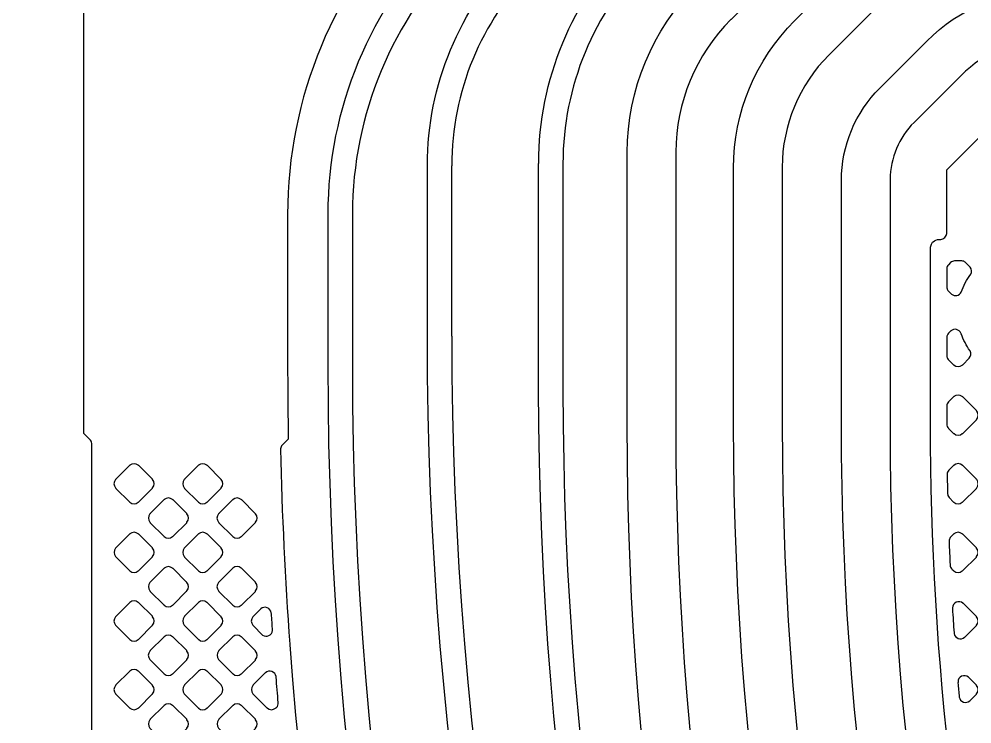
# Model space of a CAD drawing. Extents: x 3811 to 4077, y -444 to -307.
# Drawn here: x 3987.321 to 3990.312, y -378.397 to -376.183 of the extents above; entities that cross this region are included whole.
import ezdxf

# ---------------------------------------------------------------- set-up
doc = ezdxf.new("R2010")
doc.units = 0
doc.layers.add('gbr-dxf', color=7, linetype='Continuous')
doc.layers.add('gbr-outline-dxf', color=2, linetype='Continuous')

msp = doc.modelspace()

# ---------------------------------------------------------------- linework, layer by layer
at = {"layer": 'gbr-dxf', "linetype": 'Continuous'}
for points in [[(3987.524, -377.4848), (3987.524, -374.3002, -0.414221), (3987.8204, -374.0037), (4000.8207, -374.0037, -0.41422), (4001.1171, -374.3002), (4001.1171, -377.481), (4001.0969, -377.5012, 0.16592), (4001.0917, -377.5131), (4001.0917, -379.5243, -0.013289), (4001.0917, -379.5255), (4001.0917, -380.5309)], [(3992.2545, -374.2956), (3992.2544, -374.2956, 0.128289), (3992.0927, -374.3378), (3992.0232, -374.3814), (3992.0231, -374.3815, 0.155189), (3992.0156, -374.391, -0.137692), (3991.9561, -374.4833, 0.033305), (3991.9398, -374.5242), (3991.7938, -374.8069, -0.151297), (3991.5055, -374.9235), (3990.0787, -374.9235, 0.198902), (3989.0323, -375.3571), (3988.5682, -375.8211, 0.198899), (3988.1641, -376.7965), (3988.1641, -377.273, 0.003655), (3988.1654, -377.4467), (3988.1654, -377.5023), (3988.1468, -377.5209, 0.169072), (3988.1418, -377.5331), (3988.1417, -377.5333)], [(3990.7825, -384.5252, -0.166954), (3988.2913, -377.2725, -0.014027), (3988.2914, -377.2706), (3988.2914, -376.7989, -0.016763), (3988.2913, -376.7965, -0.010979), (3988.2913, -376.7951, -0.198629), (3988.6581, -375.911), (3988.6581, -375.911), (3988.6581, -375.911), (3989.1222, -375.4469), (3989.1222, -375.4469), (3989.1222, -375.4469, -0.198915), (3990.0788, -375.0507, -0.016733), (3990.0812, -375.0508), (3991.5116, -375.0508, 0.159173)], [(3991.5133, -375.127), (3990.0787, -375.127, -0.016499), (3990.0764, -375.1269, 0.19842), (3989.1761, -375.5008), (3989.1761, -375.5008), (3989.1761, -375.5008), (3988.712, -375.9649), (3988.712, -375.9649), (3988.712, -375.9649, 0.198482), (3988.3675, -376.7945, -0.013924), (3988.3676, -376.7964), (3988.3676, -377.2722, -0.014056), (3988.3675, -377.2741, 0.16691), (3990.8424, -384.478)], [(3991.0645, -384.356, -0.16673), (3988.6028, -377.1817, -0.014135), (3988.6027, -377.1798), (3988.6027, -376.6431, -0.011037), (3988.6028, -376.6417, -0.198483), (3988.8804, -375.9727), (3988.8804, -375.9727), (3988.8804, -375.9727), (3989.2639, -375.5892), (3989.2639, -375.5892), (3989.2639, -375.5891, -0.198916), (3990.031, -375.2714, -0.016733), (3990.0334, -375.2715), (3991.708, -375.2715, -0.010871)], [(3991.7094, -375.3477), (3990.031, -375.3477, -0.016438), (3990.0286, -375.3476, 0.198292), (3989.3178, -375.643), (3989.3178, -375.643), (3989.3178, -375.643), (3988.9343, -376.0266), (3988.9342, -376.0266), (3988.9342, -376.0266, 0.198864), (3988.679, -376.6431, -0.01087), (3988.6789, -376.6444), (3988.6789, -377.1773, -0.016763), (3988.679, -377.1797), (3988.679, -377.1803, -0.010857), (3988.679, -377.1817, 0.166721), (3991.1243, -384.3089)], [(3991.2635, -384.1162, -0.165958), (3988.952, -377.3438, -0.01087), (3988.952, -377.3425), (3988.952, -376.6367, -0.011022), (3988.9521, -376.6353, -0.198598), (3989.2416, -375.9379), (3989.2419, -375.9376), (3989.5133, -375.6662), (3989.5136, -375.6659, -0.198391), (3990.0624, -375.4381, -0.011044), (3990.0638, -375.4381), (3992.0571, -375.4381, -0.010871)], [(3992.0584, -375.5143), (3990.0651, -375.5143, -0.010871), (3990.0638, -375.5143, 0.198853), (3989.5675, -375.7198), (3989.5672, -375.72), (3989.2957, -375.9915), (3989.2955, -375.9918, 0.198961), (3989.0283, -376.6367, -0.010857), (3989.0282, -376.638), (3989.0282, -377.3438, -0.010857), (3989.0282, -377.3452, 0.165913), (3991.3235, -384.0691)], [(3991.3892, -383.8307, -0.164875), (3989.2299, -377.4605, -0.009972), (3989.2299, -377.4577), (3989.2299, -376.6071, -0.011836), (3989.2299, -376.6037, -0.007961), (3989.2299, -376.6016, -0.198023), (3989.4479, -376.0767), (3989.4483, -376.0763), (3989.7277, -375.7969), (3989.7281, -375.7966, -0.198797), (3990.1984, -375.6019, -0.011836), (3990.2018, -375.6019), (3992.754, -375.6019, -0.007691)], [(3992.7559, -375.7543), (3990.1984, -375.7543, -0.011108), (3990.1952, -375.7543, 0.19714), (3989.8358, -375.9043), (3989.8355, -375.9047), (3989.5561, -376.1841), (3989.5557, -376.1844, 0.197555), (3989.3823, -376.601, -0.009467), (3989.3823, -376.6036), (3989.3823, -377.4599, -0.009964), (3989.3823, -377.4626, 0.164763), (3991.5087, -383.7362)], [(3991.641, -383.6054, -0.164322), (3989.5639, -377.4599, -0.007717), (3989.5639, -377.458), (3989.5639, -377.4574, -0.011836), (3989.5639, -377.454), (3989.5639, -376.6518, -0.007704), (3989.5639, -376.6499, -0.198804), (3989.7551, -376.1882), (3989.7551, -376.1881), (3989.7551, -376.1881), (3989.7552, -376.1881), (3989.8913, -376.052), (3989.8917, -376.0516, -0.197306), (3990.3777, -375.8491, -0.012435)], [(3990.3812, -376.0015, 0.198592), (3989.9993, -376.1594), (3989.999, -376.1597), (3989.8629, -376.2958, 0.197878), (3989.7163, -376.648, -0.007333), (3989.7163, -376.6499), (3989.7163, -377.4573, -0.009964), (3989.7163, -377.4601, 0.164179), (3991.7589, -383.5087)], [(3991.8986, -383.3826, -0.163793), (3989.9024, -377.4523, -0.009935), (3989.9025, -377.4496), (3989.9025, -376.6923, -0.009965), (3989.9024, -376.6895, -0.199031), (3990.0226, -376.3997), (3990.1701, -376.2521), (3990.1702, -376.2521), (3990.1702, -376.2521, -0.197934), (3990.5568, -376.0911, -0.008078)], [(3990.5588, -376.2435, 0.198916), (3990.2779, -376.3599), (3990.2779, -376.3599), (3990.2779, -376.3599), (3990.1303, -376.5075), (3990.1303, -376.5075, 0.195991), (3990.0549, -376.6865, -0.016607), (3990.0549, -376.6914), (3990.0549, -377.4518, -0.009957), (3990.0548, -377.4545, 0.163577), (3992.0164, -383.2857)], [(3990.4406, -379.6563, -0.058439), (3990.1821, -377.4521, -0.020503), (3990.1822, -377.4501), (3990.1822, -377.3817, -0.031973), (3990.1822, -377.3786), (3990.1822, -377.1656, -0.022988), (3990.1822, -377.1634), (3990.1822, -377.0446, -0.03889), (3990.1822, -377.0407), (3990.1822, -376.9022, -0.125227), (3990.1847, -376.8899, -0.091887), (3990.1901, -376.8824, -0.207347), (3990.2089, -376.8752), (3990.2119, -376.8752, -0.102616), (3990.2139, -376.8747, 0.393601), (3990.2327, -376.8559, -0.093671), (3990.2332, -376.8541), (3990.2332, -376.6568), (3990.459, -376.431)], [(3987.5494, -381.3049), (3987.5494, -380.4458, -0.016316), (3987.5494, -380.4443, -0.016383), (3987.5494, -380.4428), (3987.5494, -379.5837, -0.016316), (3987.5494, -379.5822, -0.01633), (3987.5494, -379.5807), (3987.5494, -379.5253, -0.013354), (3987.5494, -379.5242), (3987.5494, -377.5227, -0.034868), (3987.5496, -377.5192, 0.186511), (3987.5448, -377.5056), (3987.524, -377.4848)], [(3988.1417, -377.5333, 0.012838), (3988.1709, -378.1463, -0.017977), (3988.171, -378.148, 0.148382), (3990.668, -384.6266), (3990.6683, -384.627, 0.019899), (3990.6785, -384.6381, -0.01365), (3990.6793, -384.639), (3990.8889, -384.8486, -0.018805), (3990.8901, -384.8498, 0.111695), (3990.9927, -384.9145, -0.017124), (3990.9942, -384.9151, -0.221605), (3991.1157, -385.0364, -0.020682), (3991.1164, -385.0382, 0.111689), (3991.1812, -385.1408, -0.023293), (3991.1826, -385.1424), (3991.8784, -385.8383, -0.012841)]]:
    msp.add_lwpolyline(points, format="xyb", dxfattribs=at)
for points in [[(3990.233, -377.0245, 0.055379), (3990.2336, -377.0288, -0.069012), (3990.2337, -377.0295, 0.108866), (3990.2379, -377.037), (3990.2477, -377.0468, 0.482115), (3990.2786, -377.0405, -0.078327), (3990.308, -376.9846, 0.305964), (3990.3067, -376.9621), (3990.2912, -376.9466, 0.146877), (3990.2806, -376.9423), (3990.257, -376.9423, 0.168855), (3990.245, -376.9476), (3990.245, -376.9476), (3990.2383, -376.9543), (3990.2383, -376.9543, 0.168923), (3990.233, -376.9663)], [(3990.233, -377.2408, 0.066134), (3990.2341, -377.2459, -0.044333), (3990.2342, -377.2463, 0.084119), (3990.2375, -377.252), (3990.254, -377.2685, -0.099711), (3990.2557, -377.2695, 0.379293), (3990.2816, -377.2695, -0.095956), (3990.2833, -377.2685), (3990.3033, -377.2484, 0.331083), (3990.3059, -377.2247, -0.07399), (3990.2785, -377.1716, -0.05598), (3990.2775, -377.1696, 0.518234), (3990.2462, -377.1623, -0.056831), (3990.2444, -377.1636), (3990.2384, -377.1696), (3990.2383, -377.1696, 0.101361), (3990.2341, -377.1764, -0.036205), (3990.2341, -377.1767, 0.068862), (3990.233, -377.182)], [(3990.2329, -377.4548, -0.046445), (3990.233, -377.4552, 0.181755), (3990.2384, -377.4682), (3990.2385, -377.4683), (3990.2542, -377.4841, -0.091578), (3990.2558, -377.485, 0.379293), (3990.2817, -377.485, -0.095956), (3990.2834, -377.484), (3990.3259, -377.4415, -0.096314), (3990.3269, -377.4399, 0.379672), (3990.3269, -377.4139, -0.096157), (3990.3259, -377.4123), (3990.2833, -377.3696, -0.099849), (3990.2816, -377.3687, 0.379293), (3990.2556, -377.3687, -0.096625), (3990.254, -377.3696), (3990.2386, -377.385, -0.035913), (3990.2384, -377.3853, 0.180708), (3990.233, -377.3981), (3990.233, -377.452, -0.017281), (3990.2329, -377.4536)], [(3987.624, -377.6554, -0.091558), (3987.6249, -377.657), (3987.6674, -377.6995, -0.103868), (3987.6692, -377.7005, 0.379731), (3987.6952, -377.7005, -0.096265), (3987.6968, -377.6995), (3987.7394, -377.6569, -0.096266), (3987.7404, -377.6553, 0.379731), (3987.7404, -377.6293, -0.08798), (3987.7395, -377.6278), (3987.6968, -377.5851, -0.091855), (3987.6952, -377.5842, 0.379731), (3987.6693, -377.5842, -0.096265), (3987.6676, -377.5851), (3987.625, -377.6278, -0.096266), (3987.624, -377.6295, 0.379731)], [(3987.8396, -377.6552, -0.107365), (3987.8406, -377.6571), (3987.883, -377.6995, -0.103498), (3987.8848, -377.7005, 0.378858), (3987.9108, -377.7005, -0.095506), (3987.9124, -377.6996), (3987.9549, -377.657, -0.095796), (3987.9559, -377.6554, 0.379293), (3987.9559, -377.6294, -0.104392), (3987.9549, -377.6276), (3987.9125, -377.5852, -0.107817), (3987.9106, -377.5842, 0.379731), (3987.8846, -377.5842, -0.096265), (3987.883, -377.5852), (3987.8405, -377.6276, -0.095916), (3987.8396, -377.6293, 0.379289)], [(3990.2343, -377.6131, 0.001642), (3990.2355, -377.6738), (3990.2355, -377.674, 0.064022), (3990.2365, -377.6789, -0.043561), (3990.2366, -377.6793, 0.09443), (3990.2403, -377.6858), (3990.2542, -377.6997, -0.082834), (3990.2556, -377.7006, 0.379731), (3990.2816, -377.7006, -0.096265), (3990.2832, -377.6996), (3990.3259, -377.6569, -0.096128), (3990.3269, -377.6552, 0.379506), (3990.3269, -377.6293, -0.093522), (3990.326, -377.6277), (3990.2834, -377.5851, -0.095015), (3990.2817, -377.5841, 0.379214), (3990.2558, -377.5841, -0.096625), (3990.2541, -377.5851), (3990.2397, -377.5995), (3990.2397, -377.5996, 0.184403), (3990.2343, -377.6128, -0.039404)], [(3987.7318, -377.763, -0.106082), (3987.7328, -377.7649), (3987.7753, -377.8074, -0.099711), (3987.777, -377.8084, 0.379293), (3987.803, -377.8083, -0.095956), (3987.8046, -377.8074), (3987.8472, -377.7647, -0.096314), (3987.8482, -377.7631, 0.379703), (3987.8482, -377.7371, -0.091581), (3987.8473, -377.7356), (3987.8045, -377.6928, -0.095895), (3987.8029, -377.6919, 0.379293), (3987.7769, -377.6919, -0.096265), (3987.7753, -377.6929), (3987.7327, -377.7354, -0.096227), (3987.7318, -377.7371, 0.379506)], [(3987.9473, -377.7631, -0.103621), (3987.9484, -377.7648), (3987.9908, -377.8072, -0.09979), (3987.9925, -377.8082, 0.379731), (3988.0185, -377.8082, -0.09572), (3988.0201, -377.8073), (3988.0626, -377.7647, -0.095602), (3988.0636, -377.7631, 0.378906), (3988.0636, -377.7372, -0.107803), (3988.0625, -377.7353), (3988.0201, -377.6929, -0.095895), (3988.0185, -377.6919, 0.378906), (3987.9926, -377.6919, -0.095506), (3987.9909, -377.6929), (3987.9483, -377.7355, -0.095935), (3987.9473, -377.7371, 0.379287)], [(3987.624, -377.8449, 0.379293), (3987.624, -377.8708, -0.087748), (3987.6249, -377.8723), (3987.6676, -377.915, -0.100054), (3987.6693, -377.916, 0.379731), (3987.6953, -377.916, -0.096265), (3987.6969, -377.915), (3987.7394, -377.8725, -0.096214), (3987.7404, -377.8709, 0.379672), (3987.7404, -377.8449, -0.091581), (3987.7395, -377.8434), (3987.6967, -377.8006, -0.095935), (3987.6951, -377.7997, 0.379196), (3987.6692, -377.7997, -0.096157), (3987.6675, -377.8006), (3987.6249, -377.8432, -0.095602)], [(3987.8396, -377.8709, -0.105329), (3987.8406, -377.8727), (3987.883, -377.9151, -0.099711), (3987.8847, -377.9161, 0.379293), (3987.9107, -377.916, -0.095956), (3987.9123, -377.9151), (3987.9549, -377.8724, -0.096266), (3987.9559, -377.8708, 0.379731), (3987.9559, -377.8448, -0.091558), (3987.955, -377.8433), (3987.9124, -377.8007, -0.096332), (3987.9107, -377.7997, 0.379289), (3987.8848, -377.7997, -0.095506), (3987.8831, -377.8007), (3987.8406, -377.8432, -0.097917), (3987.8396, -377.8449, 0.379287)], [(3990.2402, -377.8224, 0.002015), (3990.2434, -377.8974, -0.051708), (3990.2435, -377.8979, 0.168139), (3990.2488, -377.9099, -0.056602), (3990.2491, -377.9103), (3990.2538, -377.9151, -0.099849), (3990.2555, -377.9161, 0.379293), (3990.2815, -377.916, -0.09572), (3990.2831, -377.9151), (3990.3258, -377.8724, -0.096314), (3990.3267, -377.8708, 0.379672), (3990.3268, -377.8448, -0.09185), (3990.3258, -377.8433), (3990.2832, -377.8007, -0.095895), (3990.2816, -377.7997, 0.378906), (3990.2556, -377.7997, -0.095506), (3990.254, -377.8007), (3990.2453, -377.8093), (3990.2453, -377.8094, 0.13867), (3990.2405, -377.8191, -0.038326), (3990.2404, -377.8194, 0.038218)], [(3987.7319, -377.9526, 0.378771), (3987.7319, -377.9785, -0.102052), (3987.7329, -377.9803), (3987.7753, -378.0227, -0.09866), (3987.777, -378.0237, 0.379441), (3987.8029, -378.0238, -0.095506), (3987.8046, -378.0228), (3987.8471, -377.9802, -0.095602), (3987.8481, -377.9786, 0.379293), (3987.8481, -377.9526, -0.095956), (3987.8471, -377.951), (3987.8046, -377.9085, -0.100261), (3987.8029, -377.9075, 0.379155), (3987.777, -377.9075, -0.097612), (3987.7753, -377.9085), (3987.7328, -377.951, -0.097795)], [(3987.9472, -377.9786, -0.100032), (3987.9482, -377.9803), (3987.9908, -378.0229, -0.096266), (3987.9925, -378.0239, 0.379731), (3988.0185, -378.0239, -0.09572), (3988.0201, -378.0229), (3988.0627, -377.9803, -0.096266), (3988.0637, -377.9786, 0.379731), (3988.0637, -377.9527, -0.09572), (3988.0627, -377.951), (3988.0199, -377.9082, -0.083134), (3988.0185, -377.9073, 0.379731), (3987.9925, -377.9073, -0.096265), (3987.9909, -377.9083), (3987.9482, -377.951, -0.096266), (3987.9472, -377.9526, 0.379731)], [(3987.624, -378.0865, -0.083271), (3987.6249, -378.0879), (3987.6676, -378.1306, -0.096266), (3987.6692, -378.1315, 0.379731), (3987.6952, -378.1315, -0.09572), (3987.6968, -378.1306), (3987.7394, -378.0879, -0.096214), (3987.7404, -378.0863, 0.379672), (3987.7404, -378.0603, -0.095612), (3987.7395, -378.0587), (3987.6969, -378.0162, -0.099605), (3987.6952, -378.0152, 0.378681), (3987.6693, -378.0152, -0.097612), (3987.6676, -378.0162), (3987.625, -378.0588, -0.098), (3987.624, -378.0605, 0.379506)], [(3987.8396, -378.0862, -0.102052), (3987.8406, -378.088), (3987.8832, -378.1306, -0.097675), (3987.8849, -378.1316, 0.378681), (3987.9108, -378.1316, -0.095614), (3987.9124, -378.1306), (3987.9549, -378.0881, -0.095602), (3987.9559, -378.0864, 0.379293), (3987.9559, -378.0605, -0.096265), (3987.9549, -378.0588), (3987.9123, -378.0162, -0.100054), (3987.9106, -378.0152, 0.379731), (3987.8846, -378.0152, -0.096265), (3987.883, -378.0162), (3987.8405, -378.0586, -0.096227), (3987.8396, -378.0603, 0.379506)], [(3990.2508, -378.0345, 0.002044), (3990.2558, -378.1106, -0.052981), (3990.2563, -378.1123, 0.599801), (3990.2889, -378.1245, -0.053228), (3990.2904, -378.1235), (3990.3258, -378.088, -0.096227), (3990.3268, -378.0864, 0.379324), (3990.3268, -378.0604, -0.082876), (3990.3259, -378.059), (3990.2855, -378.0186, -0.086665), (3990.2837, -378.0175, 0.646059), (3990.2513, -378.0321, -0.097831)], [(3988.055, -378.0865, -0.091558), (3988.056, -378.088), (3988.0856, -378.1177, 0.539425), (3988.1169, -378.1035, -0.001153), (3988.1133, -378.0505, -0.051697), (3988.1126, -378.0475, 0.60336), (3988.0802, -378.0353, -0.050691), (3988.0778, -378.0371), (3988.056, -378.0588, -0.096558), (3988.055, -378.0605, 0.379731)], [(3987.7317, -378.1941, -0.096265), (3987.7327, -378.1957), (3987.7754, -378.2384, -0.091964), (3987.777, -378.2394, 0.379731), (3987.803, -378.2394, -0.095756), (3987.8046, -378.2384), (3987.8472, -378.1958, -0.096266), (3987.8482, -378.1941, 0.379731), (3987.8482, -378.1682, -0.100032), (3987.8472, -378.1664), (3987.8047, -378.1239, -0.103446), (3987.8029, -378.1229, 0.379731), (3987.7769, -378.1229, -0.096265), (3987.7753, -378.1239), (3987.7327, -378.1665, -0.095916), (3987.7317, -378.1681, 0.379731)], [(3987.9474, -378.1941, -0.096265), (3987.9483, -378.1958), (3987.991, -378.2385, -0.091964), (3987.9926, -378.2394, 0.379731), (3988.0186, -378.2394, -0.096265), (3988.0202, -378.2384), (3988.0627, -378.1959, -0.095916), (3988.0637, -378.1943, 0.379731), (3988.0637, -378.1683, -0.100266), (3988.0627, -378.1666), (3988.02, -378.1239, -0.087638), (3988.0185, -378.123, 0.379731), (3987.9925, -378.123, -0.096265), (3987.9909, -378.124), (3987.9483, -378.1665, -0.095916), (3987.9474, -378.1681, 0.379731)], [(3987.624, -378.3019, -0.09572), (3987.625, -378.3035), (3987.6675, -378.346, -0.107548), (3987.6693, -378.347, 0.379731), (3987.6953, -378.347, -0.09572), (3987.6969, -378.3461), (3987.7394, -378.3036, -0.096266), (3987.7404, -378.3019, 0.379731), (3987.7404, -378.276, -0.100032), (3987.7394, -378.2742), (3987.6969, -378.2317, -0.104018), (3987.6951, -378.2307, 0.379731), (3987.6691, -378.2307, -0.09572), (3987.6675, -378.2317), (3987.625, -378.2742, -0.096266), (3987.624, -378.2759, 0.379731)], [(3987.8396, -378.3019, -0.095866), (3987.8405, -378.3035), (3987.8832, -378.3462, -0.094397), (3987.8848, -378.3472, 0.379506), (3987.9108, -378.3472, -0.096117), (3987.9124, -378.3462), (3987.9551, -378.3036, -0.095916), (3987.956, -378.302, 0.379731), (3987.956, -378.276, -0.099825), (3987.955, -378.2743), (3987.9125, -378.2318, -0.103821), (3987.9107, -378.2307, 0.379506), (3987.8848, -378.2307, -0.098229), (3987.8831, -378.2317), (3987.8405, -378.2743, -0.095796), (3987.8396, -378.276, 0.378906)], [(3988.0552, -378.3019, -0.099643), (3988.0562, -378.3036), (3988.0987, -378.3461, -0.095364), (3988.1004, -378.3471, 0.37864), (3988.1263, -378.3471, -0.097995), (3988.128, -378.3461), (3988.1293, -378.3447), (3988.1294, -378.3447, 0.203572), (3988.1347, -378.33, -0.039868), (3988.1347, -378.3297, -0.001711), (3988.1279, -378.2493, -0.042186), (3988.1276, -378.2481, 0.59703), (3988.0947, -378.2359, -0.033529), (3988.094, -378.2365), (3988.0562, -378.2743, -0.095535), (3988.0552, -378.276, 0.378906)], [(3990.2681, -378.2679, 0.001224), (3990.272, -378.312), (3990.2721, -378.3121, 0.593668), (3990.3051, -378.3241), (3990.3052, -378.3241), (3990.3258, -378.3035, -0.095602), (3990.3267, -378.3018, 0.379293), (3990.3267, -378.2759, -0.099964), (3990.3257, -378.2742), (3990.303, -378.2514, -0.038367), (3990.301, -378.2499, 0.655959), (3990.2683, -378.2652, -0.042789)], [(3987.7319, -378.4096, -0.107718), (3987.7329, -378.4115), (3987.7753, -378.4539, -0.104018), (3987.7771, -378.4549, 0.379731), (3987.8031, -378.4549, -0.096225), (3987.8047, -378.4539), (3987.8472, -378.4114, -0.096558), (3987.8482, -378.4098, 0.379731), (3987.8482, -378.3838, -0.103612), (3987.8472, -378.382), (3987.8048, -378.3396, -0.107548), (3987.8029, -378.3386, 0.379731), (3987.7769, -378.3386, -0.096225), (3987.7753, -378.3395), (3987.7329, -378.382, -0.096558), (3987.7319, -378.3836, 0.379731)], [(3987.9473, -378.3838, 0.379293), (3987.9474, -378.4098, -0.091745), (3987.9483, -378.4113), (3987.991, -378.454, -0.087638), (3987.9925, -378.4549, 0.379731), (3988.0185, -378.4549, -0.096265), (3988.0201, -378.4539), (3988.0627, -378.4113, -0.096214), (3988.0637, -378.4097, 0.379672), (3988.0637, -378.3837, -0.103621), (3988.0627, -378.3819), (3988.0202, -378.3394, -0.091205), (3988.0186, -378.3385, 0.378858), (3987.9927, -378.3385, -0.09527), (3987.9911, -378.3394), (3987.9483, -378.3822, -0.095602)]]:
    msp.add_lwpolyline(points, format="xyb", close=True, dxfattribs=at)
at = {"layer": 'gbr-outline-dxf', "linetype": 'Continuous', "const_width": 0.000025}
msp.add_lwpolyline([(4007.3211, -395.4902), (4007.3211, -388.1086, 0.211094), (4007.1577, -387.7389), (4001.4844, -382.5726, -0.211095), (4001.3211, -382.2029), (4001.3211, -374.2998, 0.414217), (4000.8211, -373.7998), (3987.8211, -373.7998, 0.414217), (3987.3211, -374.2998), (3987.3211, -382.2029, 0.211094), (3987.4844, -382.5726), (3993.1577, -387.7389, -0.211095), (3993.3211, -388.1086), (3993.3211, -396.8664, 0.414217), (3993.8211, -397.3664), (3998.8211, -397.3664, 0.414217), (3999.3211, -396.8664), (3999.3211, -396.4902, -0.414217), (3999.8211, -395.9902), (4006.8211, -395.9902, 0.414217)], format="xyb", close=True, dxfattribs=at)

doc.saveas('drawing.dxf')
